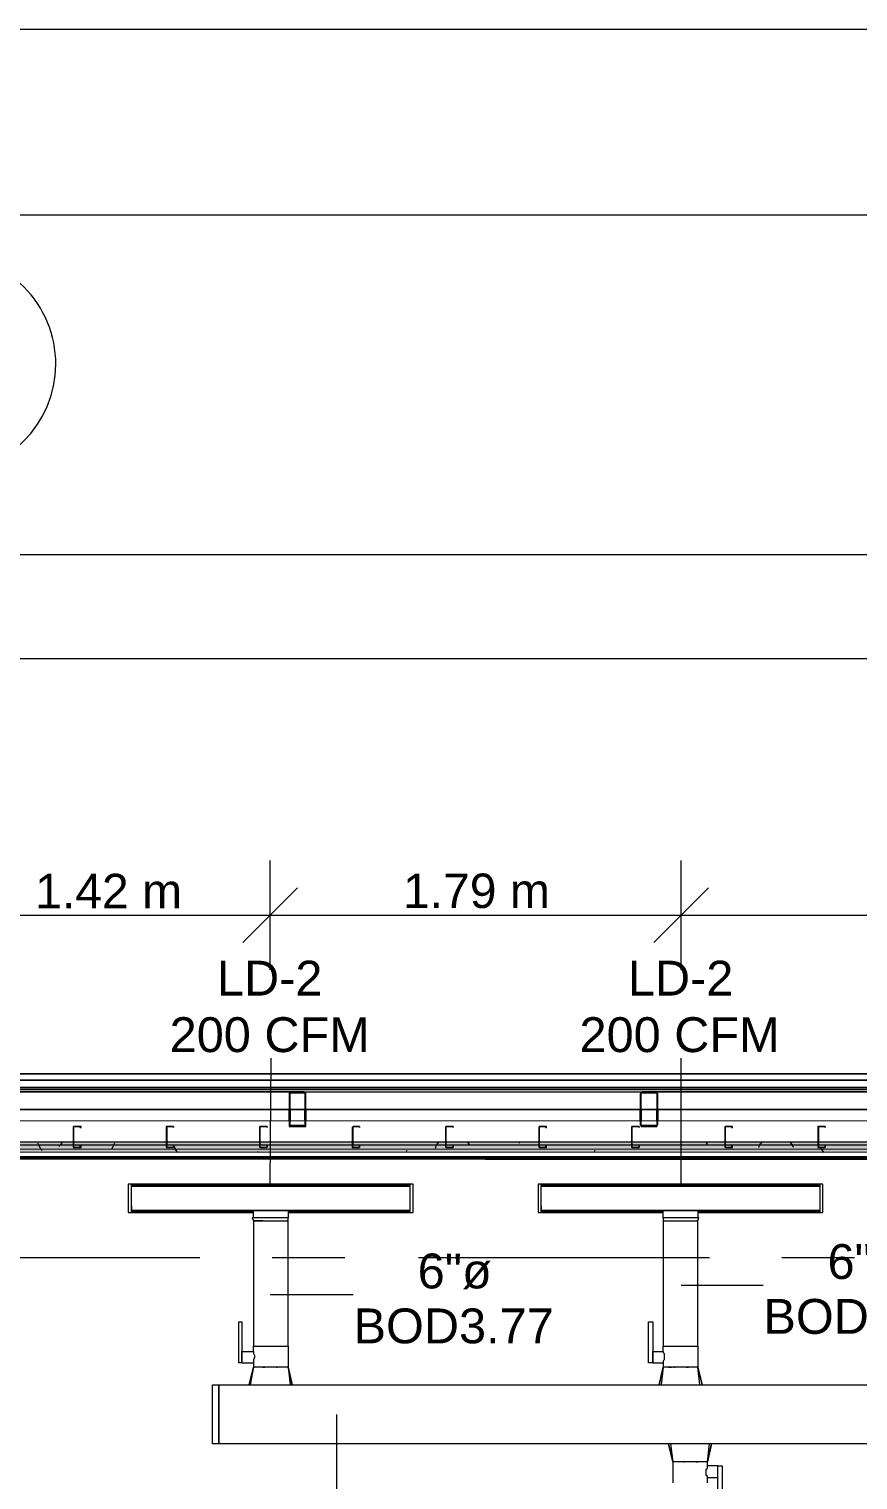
# Model space of a CAD drawing. Header units: metres. Extents: x -2 to 237, y -8 to 52.
# Drawn here: x 42.53 to 46.15, y 45.87 to 52.2 of the extents above; entities that cross this region are included whole.
import ezdxf

# ---------------------------------------------------------------- set-up
doc = ezdxf.new("R2010")
doc.units = ezdxf.units.M
for name, color, linetype, lineweight in [('HVAC - Ductos', 5, 'Continuous', 0), ('PDF2_Text', 7, 'Continuous', 0), ('pie de plano', 251, 'Continuous', 0)]:
    doc.layers.add(name, color=color, linetype=linetype, lineweight=lineweight)
doc.layers.add('PDF2_Geometry', color=7, linetype='Continuous', lineweight=0, true_color=0xaaaaaa)
doc.layers.add('PDF2_Solid Fills', color=7, linetype='Continuous', lineweight=0, true_color=0xffffff)
doc.styles.add('PDF Helvetica', font='')
doc.styles.get('PDF Helvetica').set_extended_font_data('Helvetica')

msp = doc.modelspace()

# ---------------------------------------------------------------- hatches: boundary and pattern name
at = {"layer": 'PDF2_Solid Fills', "lineweight": 0, "transparency": 33554559}
h = msp.add_hatch(color=256, dxfattribs=at)
h.paths.add_polyline_path([(43.7315, 47.5612), (43.7361, 47.5567), (43.7361, 47.5612)])
h.paths.add_polyline_path([(43.6627, 47.4144), (43.7361, 47.4099), (43.7361, 47.5521), (43.7315, 47.5521), (43.7315, 47.4144)])
h.paths.add_polyline_path([(43.6673, 47.5521), (43.6627, 47.5521), (43.6627, 47.419)])
h.paths.add_polyline_path([(43.6673, 47.5567), (43.6673, 47.5612), (43.6627, 47.5612)])
h.paths.add_polyline_path([(43.7269, 47.5567), (43.7269, 47.5612), (43.6719, 47.5612)])
h = msp.add_hatch(color=256, dxfattribs=at)
h.paths.add_polyline_path([(45.2633, 47.5567), (45.2633, 47.5612), (45.2037, 47.5612)])
h.paths.add_polyline_path([(45.1991, 47.5521), (45.1945, 47.5521), (45.1945, 47.419)])
h.paths.add_polyline_path([(45.2679, 47.4099), (45.2679, 47.4144), (45.1991, 47.4144)])
h.paths.add_polyline_path([(45.2725, 47.5521), (45.2679, 47.5521), (45.2679, 47.4144), (45.2725, 47.5507)])
h = msp.add_hatch(color=256, dxfattribs=at)
h.paths.add_polyline_path([(6.1562, 47.3319), (6.1562, 47.3457), (4.4593, 47.3457), (4.4593, 47.3319)])
h.paths.add_polyline_path([(55.7246, 47.3411), (55.7246, 47.3274), (56.4538, 47.3274), (56.4538, 47.3411)])
h.paths.add_polyline_path([(53.6929, 47.3411), (53.6929, 47.3274), (55.72, 47.3274), (55.72, 47.3411)])
h.paths.add_polyline_path([(50.8494, 47.3411), (50.8494, 47.3274), (53.6883, 47.3274), (53.6883, 47.3411)])
h.paths.add_polyline_path([(48.8177, 47.3411), (48.8177, 47.3274), (50.8448, 47.3274), (50.8448, 47.3411)])
h.paths.add_polyline_path([(45.9742, 47.3411), (45.9742, 47.3274), (48.8131, 47.3274), (48.8131, 47.3411)])
h.paths.add_polyline_path([(43.9425, 47.3411), (43.9425, 47.3274), (45.9696, 47.3274), (45.9696, 47.3411)])
h.paths.add_polyline_path([(43.1307, 47.3411), (43.1307, 47.3274), (43.9379, 47.3274), (43.9379, 47.3411)])
h.paths.add_polyline_path([(41.099, 47.3411), (41.099, 47.3274), (43.1261, 47.3274), (43.1261, 47.3411)])
h.paths.add_polyline_path([(39.0673, 47.3411), (39.0673, 47.3274), (41.0944, 47.3274), (41.0944, 47.3411)])
h.paths.add_polyline_path([(38.2555, 47.3411), (38.2555, 47.3274), (39.0627, 47.3274), (39.0627, 47.3411)])
h.paths.add_polyline_path([(36.2238, 47.3457), (36.2238, 47.3274), (38.2509, 47.3274), (38.2509, 47.3411), (36.6274, 47.3457)])
h.paths.add_polyline_path([(34.1921, 47.3457), (34.1921, 47.3274), (36.2192, 47.3274), (36.2192, 47.3457)])
h.paths.add_polyline_path([(33.3803, 47.3457), (33.3803, 47.3274), (34.1875, 47.3274), (34.1875, 47.3457)])
h.paths.add_polyline_path([(31.3486, 47.3457), (31.3486, 47.3274), (33.3757, 47.3274), (33.3757, 47.3457)])
h.paths.add_polyline_path([(30.945, 47.3457), (30.945, 47.3274), (31.344, 47.3274), (31.344, 47.3457)])
h.paths.add_polyline_path([(28.5051, 47.3457), (28.5051, 47.3274), (30.9404, 47.3274), (30.9404, 47.3457)])
h.paths.add_polyline_path([(26.4734, 47.3457), (26.4734, 47.3274), (28.5005, 47.3274), (28.5005, 47.3457)])
h.paths.add_polyline_path([(23.6299, 47.3457), (23.6299, 47.3274), (26.4688, 47.3274), (26.4688, 47.3457)])
h.paths.add_polyline_path([(21.5982, 47.3457), (21.5982, 47.3274), (23.6253, 47.3274), (23.6253, 47.3457)])
h.paths.add_polyline_path([(20.7864, 47.3457), (20.7864, 47.3274), (21.5936, 47.3274), (21.5936, 47.3457)])
h.paths.add_polyline_path([(18.7547, 47.3457), (18.7547, 47.3274), (20.7818, 47.3274), (20.7818, 47.3457)])
h.paths.add_polyline_path([(16.7229, 47.3457), (16.7229, 47.3274), (18.7501, 47.3274), (18.7501, 47.3457)])
h.paths.add_polyline_path([(15.9112, 47.3457), (15.9112, 47.3274), (16.7184, 47.3274), (16.7184, 47.3457)])
h.paths.add_polyline_path([(13.8795, 47.3457), (13.8795, 47.3274), (15.9066, 47.3274), (15.9066, 47.3457)])
h.paths.add_polyline_path([(12.2514, 47.3319), (13.8626, 47.3274), (13.8749, 47.3274), (13.8749, 47.3457), (11.8478, 47.3457), (11.8478, 47.3319)])
h.paths.add_polyline_path([(11.8432, 47.3319), (11.8432, 47.3457), (11.036, 47.3457), (11.036, 47.3319)])
h.paths.add_polyline_path([(11.0314, 47.3319), (11.0314, 47.3457), (9.0043, 47.3457), (9.0043, 47.3319)])
h.paths.add_polyline_path([(8.9997, 47.3319), (8.9997, 47.3457), (6.1608, 47.3457), (6.1608, 47.3319)])
for points in [[(4.4593, 47.3136), (56.4217, 47.3136), (56.44, 47.309), (56.4401, 47.309), (56.4401, 47.3273), (12.2514, 47.3319), (4.4593, 47.3319)], [(56.408, 47.2998), (56.4217, 47.2953), (56.4217, 47.3136), (4.4593, 47.3136), (4.4593, 47.2998)]]:
    msp.add_hatch(color=256, dxfattribs=at).paths.add_polyline_path(points)

# ---------------------------------------------------------------- linework, layer by layer
at = {"layer": 'HVAC - Ductos', "color": 252, "lineweight": 0, "true_color": 0x939598}
for points in [[(5.1014, 49.9048), (56.2108, 49.9048)], [(5.1014, 49.4507), (14.5491, 49.4507), (23.7537, 49.4507), (32.9583, 49.4507), (42.163, 49.4507), (51.3722, 49.4507), (56.2108, 49.4507)]]:
    msp.add_lwpolyline(points, dxfattribs=at)
at = {"layer": 'HVAC - Ductos', "lineweight": 0}
for points in [[(43.5802, 48.0932), (43.5802, 48.3317), (43.5802, 48.5702)], [(45.3734, 48.0932), (45.3734, 48.3317), (45.3734, 48.5702)], [(43.6994, 48.451), (43.5802, 48.3317), (43.4609, 48.2125)], [(45.4927, 48.451), (45.3734, 48.3317), (45.2541, 48.2125)], [(36.1367, 48.3317), (38.6499, 48.3317), (40.8972, 48.3317), (42.163, 48.3317), (43.5802, 48.3317), (45.3734, 48.3317), (47.5564, 48.3317), (49.7579, 48.3317), (51.3722, 48.3317), (53.9222, 48.3317), (56.2108, 48.3317)], [(43.5802, 47.1576), (43.5847, 47.708)], [(45.3734, 47.1576), (45.3734, 47.708)], [(42.9747, 47.1301), (42.9747, 47.1347), (42.9747, 47.1393), (42.9747, 47.1576), (42.9747, 47.153), (44.1901, 47.153), (44.1901, 47.1576), (44.1901, 47.1393), (44.1901, 47.1347), (44.1901, 47.1301)], [(44.1901, 47.1576), (42.9747, 47.1576)], [(42.9747, 47.1347), (42.9747, 47.1393), (42.9747, 47.1439)], [(42.9747, 47.098), (42.9747, 47.1026)], [(44.1901, 47.1439), (44.1901, 47.1393), (44.1901, 47.1347)], [(44.1901, 47.1026), (44.1901, 47.098)], [(44.7634, 47.1301), (44.7634, 47.1347), (44.7634, 47.1393), (44.7634, 47.1576), (44.7634, 47.153), (45.9788, 47.153), (45.9788, 47.1576), (45.9788, 47.1393), (45.9788, 47.1347), (45.9788, 47.1301)], [(45.9788, 47.1576), (44.7634, 47.1576)], [(44.7634, 47.1347), (44.7634, 47.1393), (44.7634, 47.1439)], [(44.7634, 47.098), (44.7634, 47.1026)], [(45.9788, 47.1439), (45.9788, 47.1393), (45.9788, 47.1347)], [(45.9788, 47.1026), (45.9788, 47.098)], [(42.9747, 47.0888), (42.9747, 47.0934)], [(42.9747, 47.0613), (42.9747, 47.0567), (42.9747, 47.0521), (42.9747, 47.0338), (42.9747, 47.0384), (43.5068, 47.0384)], [(42.9747, 47.0476), (42.9747, 47.0521), (42.9747, 47.0567)], [(42.9747, 47.0338), (43.5068, 47.0338)], [(43.5068, 47.0109), (43.5068, 47.043), (43.5159, 47.043), (43.5297, 47.043), (43.5435, 47.043), (43.5618, 47.043), (43.5802, 47.043), (43.6031, 47.043), (43.6215, 47.043), (43.6352, 47.043), (43.6489, 47.043), (43.6535, 47.043), (43.6581, 47.043), (43.6581, 47.0109), (43.6535, 47.0109), (43.6352, 47.0109), (43.6123, 47.0109), (43.5802, 47.0109), (43.5527, 47.0109), (43.5251, 47.0109), (43.5114, 47.0109), (43.5022, 47.0109), (43.5068, 46.9971), (43.5114, 46.9971), (43.5297, 46.9971), (43.5527, 46.9971), (43.5802, 46.9971), (43.6123, 46.9971), (43.6352, 46.9971), (43.6535, 46.9971), (43.6581, 46.9971), (43.6581, 47.0109)], [(44.1901, 47.0613), (44.1901, 47.0567), (44.1901, 47.0521), (44.1901, 47.0338), (44.1901, 47.0384), (43.6581, 47.0384)], [(43.6581, 47.0338), (44.1901, 47.0338)], [(44.1901, 47.0934), (44.1901, 47.0888)], [(44.1901, 47.0567), (44.1901, 47.0521), (44.1901, 47.0476)], [(44.7634, 47.0888), (44.7634, 47.0934)], [(44.7634, 47.0613), (44.7634, 47.0567), (44.7634, 47.0521), (44.7634, 47.0338), (44.7634, 47.0384), (45.2954, 47.0384)], [(44.7634, 47.0476), (44.7634, 47.0521), (44.7634, 47.0567)], [(44.7634, 47.0338), (45.2954, 47.0338)], [(45.2954, 47.0109), (45.2954, 46.9971), (45.3, 46.9971), (45.3184, 46.9971), (45.3413, 46.9971), (45.3734, 46.9971), (45.401, 46.9971), (45.4238, 46.9971), (45.4421, 46.9971), (45.4467, 46.9971), (45.4513, 47.0109), (45.4421, 47.0109), (45.4284, 47.0109), (45.401, 47.0109), (45.3734, 47.0109), (45.3413, 47.0109), (45.3184, 47.0109), (45.3, 47.0109), (45.2954, 47.0109), (45.2954, 47.043), (45.3046, 47.043), (45.3184, 47.043), (45.3321, 47.043), (45.3504, 47.043), (45.3734, 47.043), (45.3918, 47.043), (45.4101, 47.043), (45.4238, 47.043), (45.4376, 47.043), (45.4467, 47.043), (45.4467, 47.0109)], [(45.9788, 47.0613), (45.9788, 47.0567), (45.9788, 47.0521), (45.9788, 47.0338), (45.9788, 47.0384), (45.4467, 47.0384)], [(45.4467, 47.0338), (45.9788, 47.0338)], [(45.9788, 47.0934), (45.9788, 47.0888)], [(45.9788, 47.0567), (45.9788, 47.0521), (45.9788, 47.0476)], [(43.4564, 46.3825), (43.4564, 46.3871), (43.4564, 46.3917), (43.4564, 46.3963), (43.4564, 46.4055), (43.4564, 46.4101), (43.4564, 46.4192), (43.4564, 46.4238), (43.4564, 46.4284), (43.5068, 46.4284), (43.5068, 46.4514), (43.5159, 46.4514), (43.5297, 46.4514), (43.5435, 46.4514), (43.5618, 46.4514), (43.5802, 46.4514), (43.6031, 46.4514), (43.6215, 46.4514), (43.6352, 46.4514), (43.6489, 46.4514), (43.6535, 46.4514), (43.6581, 46.4514), (43.6581, 46.9971), (43.6535, 46.9971)], [(43.5481, 46.9971), (43.5435, 46.9971), (43.5297, 46.9971), (43.5159, 46.9971), (43.5114, 46.9971), (43.5068, 46.9971), (43.5068, 46.4514), (43.5159, 46.4514), (43.5297, 46.4514), (43.5435, 46.4514), (43.5618, 46.4514), (43.5802, 46.4514), (43.6031, 46.4514), (43.6215, 46.4514), (43.6352, 46.4514), (43.6489, 46.4514), (43.6535, 46.4514), (43.6581, 46.4514), (43.6581, 46.3597), (43.6535, 46.3597), (43.6489, 46.3597), (43.6352, 46.3597), (43.6215, 46.3597), (43.6031, 46.3597), (43.5802, 46.3597), (43.5618, 46.3597), (43.5435, 46.3597), (43.5297, 46.3597), (43.5159, 46.3597), (43.5114, 46.3597), (43.5068, 46.3597), (43.5114, 46.3597), (43.5068, 46.3597)], [(43.5572, 46.9971), (43.5618, 46.9971), (43.5802, 46.9971), (43.6031, 46.9971), (43.6077, 46.9971)], [(43.6123, 46.9971), (43.6215, 46.9971), (43.6352, 46.9971), (43.6489, 46.9971)], [(45.2496, 46.3825), (45.2496, 46.3871), (45.2496, 46.3917), (45.2496, 46.3963), (45.2496, 46.4055), (45.2496, 46.4101), (45.2496, 46.4192), (45.2496, 46.4238), (45.2496, 46.4284), (45.2954, 46.4284), (45.2954, 46.4514), (45.3046, 46.4514), (45.3184, 46.4514), (45.3321, 46.4514), (45.3504, 46.4514), (45.3734, 46.4514), (45.3918, 46.4514), (45.4101, 46.4514), (45.4238, 46.4514), (45.4376, 46.4514), (45.4467, 46.4514), (45.4467, 46.9971), (45.4421, 46.9971)], [(45.3, 46.9971), (45.2954, 46.9971), (45.2954, 46.4514), (45.3046, 46.4514), (45.3184, 46.4514), (45.3321, 46.4514), (45.3504, 46.4514), (45.3734, 46.4514), (45.3918, 46.4514), (45.4101, 46.4514), (45.4238, 46.4514), (45.4376, 46.4514), (45.4467, 46.4514), (45.4467, 46.3597), (45.4421, 46.3597), (45.4376, 46.3597), (45.4238, 46.3597), (45.4101, 46.3597), (45.3918, 46.3597), (45.3734, 46.3597), (45.3504, 46.3597), (45.3321, 46.3597), (45.3184, 46.3597), (45.3046, 46.3597), (45.3, 46.3597), (45.2954, 46.3597), (45.2862, 46.2817)], [(45.3046, 46.9971), (45.3184, 46.9971), (45.3321, 46.9971), (45.3413, 46.9971)], [(45.3321, 47.0109), (45.3184, 47.0109)], [(45.3459, 46.9971), (45.3504, 46.9971), (45.3734, 46.9971), (45.3918, 46.9971), (45.3964, 46.9971)], [(45.4055, 46.9971), (45.4101, 46.9971), (45.4238, 46.9971), (45.4376, 46.9971)], [(45.3734, 46.7173), (45.7311, 46.7173)], [(43.5802, 46.6761), (43.9425, 46.6761)], [(43.4564, 46.378), (43.4426, 46.378), (43.4426, 46.5568), (43.4564, 46.5568), (43.4564, 46.378), (43.5068, 46.378), (43.5068, 46.3597), (43.493, 46.2817)], [(45.2496, 46.378), (45.2313, 46.378), (45.2313, 46.5568), (45.2496, 46.5568), (45.2496, 46.378), (45.2954, 46.378), (45.2954, 46.3597)], [(43.5068, 46.4284), (43.5068, 46.4238), (43.5068, 46.4192), (43.5114, 46.4101), (43.5114, 46.4009), (43.5068, 46.3917), (43.5068, 46.3871), (43.5068, 46.3825), (43.5068, 46.378)], [(45.2954, 46.4284), (45.2954, 46.4238), (45.3, 46.4192), (45.3, 46.4101), (45.3, 46.4009), (45.3, 46.3917), (45.2954, 46.3871), (45.2954, 46.3825), (45.2954, 46.378)], [(43.4884, 46.2817), (43.5068, 46.3597), (43.4884, 46.2817)], [(43.6581, 46.3597), (43.6673, 46.2817), (43.6719, 46.2817), (43.6765, 46.2817), (43.6581, 46.3597), (43.6765, 46.2817), (43.6719, 46.2817)], [(45.2771, 46.2817), (45.2954, 46.3597), (45.2771, 46.2817)], [(45.4467, 46.2817), (45.4559, 46.2817), (45.4605, 46.2817), (45.4651, 46.2817), (45.4467, 46.3597), (45.4651, 46.2817)], [(45.4559, 46.2817), (45.4467, 46.3597)], [(43.4884, 46.2817), (43.493, 46.2817), (43.4976, 46.2817), (43.5068, 46.2817)], [(43.5114, 46.2817), (43.5251, 46.2817), (43.5297, 46.2817)], [(43.5343, 46.2817), (43.5389, 46.2817), (43.5481, 46.2817), (43.5618, 46.2817), (43.5664, 46.2817), (43.571, 46.2817), (43.5939, 46.2817)], [(43.5985, 46.2817), (43.6031, 46.2817), (43.6169, 46.2817), (43.6261, 46.2817), (43.6306, 46.2817), (43.6352, 46.2817), (43.6535, 46.2817)], [(43.6581, 46.2817), (43.6627, 46.2817)], [(45.2771, 46.2817), (45.2817, 46.2817), (45.2862, 46.2817), (45.2954, 46.2817)], [(45.3, 46.2817), (45.3184, 46.2817)], [(45.323, 46.2817), (45.3276, 46.2817), (45.3367, 46.2817), (45.3504, 46.2817), (45.355, 46.2817), (45.3596, 46.2817), (45.3826, 46.2817), (45.3872, 46.2817), (45.3918, 46.2817), (45.4055, 46.2817), (45.4147, 46.2817), (45.4193, 46.2817), (45.4238, 46.2817), (45.4421, 46.2817)], [(43.8691, 46.1532), (43.8691, 45.58)], [(45.3596, 46.0248), (45.3413, 46.0248), (45.3276, 46.0248), (45.323, 46.0248), (45.3184, 46.0248), (45.3367, 45.9469), (45.3184, 46.0248)], [(45.3276, 46.0248), (45.3367, 45.9469)], [(45.4835, 46.0248), (45.4651, 46.0248), (45.4605, 46.0248), (45.4559, 46.0248), (45.4467, 46.0248), (45.433, 46.0248), (45.4284, 46.0248), (45.4238, 46.0248), (45.401, 46.0248), (45.3964, 46.0248), (45.3918, 46.0248), (45.378, 46.0248), (45.3688, 46.0248), (45.3642, 46.0248)], [(45.5064, 46.0248), (45.5018, 46.0248), (45.4972, 46.0248), (45.4881, 46.0248)], [(45.5064, 46.0248), (45.4881, 45.9469), (45.5064, 46.0248)], [(45.4881, 45.9469), (45.4972, 46.0248)], [(45.5339, 45.7497), (45.5339, 45.9286), (45.4881, 45.9286), (45.4881, 45.9469), (45.4835, 45.9469), (45.4789, 45.9469), (45.4651, 45.9469), (45.4513, 45.9469), (45.433, 45.9469), (45.4147, 45.9469), (45.3918, 45.9469), (45.3734, 45.9469), (45.3596, 45.9469), (45.3459, 45.9469), (45.3413, 45.9469), (45.3367, 45.9469), (45.3367, 45.8552)], [(45.4881, 45.878), (45.4881, 45.8826), (45.4835, 45.8872), (45.4835, 45.8964), (45.4835, 45.9056), (45.4835, 45.9148), (45.4881, 45.9194), (45.4881, 45.924), (45.4881, 45.9286)], [(45.4881, 45.8552), (45.4881, 45.878), (45.5339, 45.878), (45.5339, 45.8826), (45.5339, 45.8872), (45.5339, 45.8964), (45.5339, 45.901), (45.5339, 45.9102), (45.5339, 45.9148), (45.5339, 45.9194), (45.5339, 45.924)], [(45.5339, 45.9286), (45.5523, 45.9286), (45.5523, 45.7497)]]:
    msp.add_lwpolyline(points, dxfattribs=at)
for points in [[(42.961, 47.1576), (42.961, 47.0338), (42.9747, 47.0338), (42.9747, 47.1576)], [(44.1901, 47.043), (42.9747, 47.043), (44.1901, 47.043), (42.9747, 47.043), (42.9747, 47.1484), (44.1901, 47.1484)], [(44.2039, 47.1576), (44.1901, 47.1576), (44.1901, 47.0338), (44.2039, 47.0338)], [(44.7496, 47.1576), (44.7496, 47.0338), (44.7634, 47.0338), (44.7634, 47.1576)], [(45.9788, 47.043), (44.7634, 47.043), (45.9788, 47.043), (44.7634, 47.043), (44.7634, 47.1484), (45.9788, 47.1484)], [(45.9925, 47.1576), (45.9788, 47.1576), (45.9788, 47.0338), (45.9925, 47.0338)], [(43.5572, 46.3597), (43.5527, 46.3597), (43.5481, 46.3597), (43.5527, 46.3597)], [(43.6123, 46.3597), (43.6077, 46.3597)], [(45.3321, 46.3597), (45.3184, 46.3597)], [(45.3459, 46.3597), (45.3413, 46.3597)], [(45.4055, 46.3597), (45.401, 46.3597), (45.3964, 46.3597), (45.401, 46.3597)], [(43.3279, 46.0248), (43.3279, 46.2817), (43.3555, 46.2817), (43.3555, 46.0248)], [(46.9969, 46.0248), (43.3555, 46.0248), (43.3555, 46.2817), (46.9969, 46.2817)], [(45.3826, 45.9469), (45.3872, 45.9469)], [(45.4376, 45.9469), (45.4421, 45.9469), (45.4467, 45.9469), (45.4421, 45.9469)]]:
    msp.add_lwpolyline(points, close=True, dxfattribs=at)
at = {"layer": 'PDF2_Geometry', "lineweight": 0}
msp.add_lwpolyline([(42.1676, 51.2119, 0.418271), (41.6906, 50.7349, 0.414665), (42.1676, 50.258, 0.411022), (42.6446, 50.7349, 0.414637)], format="xyb", close=True, dxfattribs=at)
for points in [[(42.163, 47.6392), (43.6994, 47.6392), (45.2313, 47.6392), (43.6994, 47.6392), (42.163, 47.6392), (40.6312, 47.6392)], [(43.6994, 47.6117), (42.163, 47.6117)], [(45.2313, 47.6117), (43.6994, 47.6117)], [(48.2995, 47.6392), (49.8358, 47.6392), (48.2995, 47.6392), (46.7677, 47.6392), (45.2313, 47.6392), (46.7677, 47.6392)], [(46.7677, 47.6117), (45.2313, 47.6117)], [(43.6994, 47.5796), (42.163, 47.5796)], [(43.6994, 47.5704), (42.163, 47.5704)], [(43.7361, 47.5521), (43.7361, 47.5567), (43.7269, 47.5612), (43.6719, 47.5612), (43.6627, 47.5567), (43.6627, 47.5521), (43.6627, 47.419), (43.6627, 47.4099), (43.6719, 47.4099), (43.7269, 47.4099), (43.7361, 47.4099), (43.7361, 47.419)], [(43.6719, 47.5567), (43.7269, 47.5567), (43.7315, 47.5567), (43.7315, 47.5521), (43.7315, 47.419), (43.7315, 47.4144), (43.7269, 47.4144), (43.6719, 47.4144), (43.6673, 47.4144), (43.6673, 47.419), (43.6673, 47.5521), (43.6673, 47.5567)], [(45.2313, 47.5796), (43.6994, 47.5796)], [(45.2313, 47.5704), (43.6994, 47.5704)], [(45.2725, 47.5521), (45.2679, 47.5567), (45.2633, 47.5612), (45.2037, 47.5612), (45.1991, 47.5567), (45.1945, 47.5521), (45.1945, 47.419), (45.1991, 47.4099), (45.2037, 47.4099), (45.2633, 47.4099), (45.2679, 47.4099), (45.2725, 47.419)], [(45.2037, 47.5567), (45.2633, 47.5567), (45.2679, 47.5567), (45.2679, 47.5521), (45.2679, 47.419), (45.2679, 47.4144), (45.2633, 47.4144), (45.2037, 47.4144), (45.1991, 47.4144), (45.1991, 47.419), (45.1991, 47.5521), (45.1991, 47.5567)], [(46.7677, 47.5796), (45.2313, 47.5796)], [(46.7677, 47.5704), (45.2313, 47.5704)], [(42.241, 47.4832), (43.6627, 47.4832)], [(43.6673, 47.4832), (43.6994, 47.4832), (43.7315, 47.4832), (43.6994, 47.4832)], [(43.7361, 47.4832), (45.1945, 47.4832)], [(45.1991, 47.4832), (45.2313, 47.4832)], [(45.2313, 47.4832), (45.2679, 47.4832)], [(45.2725, 47.4832), (46.6897, 47.4832)], [(42.7547, 47.4099), (42.7225, 47.4099), (42.7225, 47.4053), (42.7225, 47.3181), (42.7547, 47.3181), (42.7547, 47.3273), (42.7501, 47.3273), (42.7501, 47.3181), (42.7225, 47.3181), (42.7225, 47.4053), (42.7225, 47.4099), (42.7501, 47.4099), (42.7501, 47.4053), (42.7547, 47.4053)], [(43.1582, 47.4099), (43.1307, 47.4099), (43.1261, 47.4099), (43.1261, 47.4053), (43.1261, 47.3181), (43.1307, 47.3181), (43.1582, 47.3181), (43.1582, 47.3273), (43.1582, 47.3181), (43.1307, 47.3181), (43.1307, 47.4053), (43.1307, 47.4099), (43.1582, 47.4099), (43.1582, 47.4053)], [(43.5664, 47.4099), (43.5343, 47.4099), (43.5343, 47.4053), (43.5343, 47.3181), (43.5664, 47.3181), (43.5664, 47.3273), (43.5664, 47.3181), (43.5343, 47.3181), (43.5343, 47.4053), (43.5343, 47.4099), (43.5664, 47.4099), (43.5664, 47.4053)], [(43.97, 47.4099), (43.9425, 47.4099), (43.9379, 47.4053), (43.9379, 47.3181), (43.9425, 47.3181), (43.97, 47.3181), (43.97, 47.3273), (43.97, 47.3181), (43.9425, 47.3181), (43.9425, 47.4053), (43.9425, 47.4099), (43.97, 47.4099), (43.97, 47.4053)], [(44.3782, 47.4099), (44.346, 47.4099), (44.346, 47.4053), (44.346, 47.3181), (44.3782, 47.3181), (44.3782, 47.3273), (44.3782, 47.3181), (44.346, 47.3181), (44.346, 47.4053), (44.346, 47.4099), (44.3782, 47.4099), (44.3782, 47.4053)], [(44.7863, 47.4099), (44.7542, 47.4099), (44.7542, 47.4053), (44.7542, 47.3181), (44.7863, 47.3181), (44.7863, 47.3273), (44.7818, 47.3273), (44.7818, 47.3181), (44.7542, 47.3181), (44.7542, 47.4053), (44.7542, 47.4099), (44.7818, 47.4099), (44.7818, 47.4053), (44.7863, 47.4053)], [(45.1899, 47.4099), (45.1624, 47.4099), (45.1579, 47.4099), (45.1579, 47.4053), (45.1579, 47.3181), (45.1624, 47.3181), (45.1899, 47.3181), (45.1899, 47.3273), (45.1899, 47.3181), (45.1624, 47.3181), (45.1579, 47.3181), (45.1579, 47.4053), (45.1579, 47.4099), (45.1624, 47.4099), (45.1899, 47.4099), (45.1899, 47.4053)], [(45.5981, 47.4099), (45.566, 47.4099), (45.566, 47.4053), (45.566, 47.3181), (45.5981, 47.3181), (45.5981, 47.3273), (45.5935, 47.3273), (45.5935, 47.3181), (45.566, 47.3181), (45.566, 47.4053), (45.566, 47.4099), (45.5935, 47.4099), (45.5935, 47.4053), (45.5981, 47.4053)], [(46.0017, 47.4099), (45.9742, 47.4099), (45.9696, 47.4099), (45.9696, 47.4053), (45.9696, 47.3181), (45.9742, 47.3181), (46.0017, 47.3181), (46.0017, 47.3273), (46.0017, 47.3181), (45.9742, 47.3181), (45.9742, 47.4053), (45.9742, 47.4099), (46.0017, 47.4099), (46.0017, 47.4053)], [(42.2685, 47.2677), (51.2714, 47.2631)]]:
    msp.add_lwpolyline(points, close=True, dxfattribs=at)
for points in [[(43.7361, 47.6392), (43.6581, 47.6392)], [(45.2725, 47.6392), (45.1945, 47.6392)], [(43.6719, 47.5612), (42.2272, 47.5612), (43.6994, 47.5612), (45.2313, 47.5612), (46.6988, 47.5612), (45.2633, 47.5612)], [(43.7269, 47.5612), (45.2037, 47.5612)], [(45.2679, 47.5383), (45.2725, 47.5429)], [(43.6627, 47.4328), (43.6627, 47.4832)], [(43.6673, 47.4832), (43.6673, 47.4328)], [(43.7315, 47.5108), (43.7361, 47.5153)], [(43.7315, 47.4328), (43.7315, 47.4832)], [(43.7361, 47.4832), (43.7361, 47.4328)], [(45.1945, 47.4328), (45.1945, 47.4832)], [(45.1991, 47.4832), (45.1991, 47.4328)], [(45.2679, 47.4328), (45.2679, 47.4832)], [(45.2725, 47.4832), (45.2725, 47.4328)], [(56.5456, 46.0065), (56.5456, 46.4101), (56.5456, 46.8182), (56.5456, 47.2218), (56.5456, 47.2953), (56.5456, 47.3411), (56.5456, 47.4053), (56.5456, 47.4328), (4.4593, 47.4374)], [(43.6627, 47.442), (43.6673, 47.4466)], [(45.1945, 47.4649), (45.1991, 47.4695)], [(45.2679, 47.4144), (45.2725, 47.419)], [(45.2587, 47.4099), (45.2633, 47.4099)], [(56.4217, 35.0866), (56.4217, 47.2953), (56.4217, 47.309), (4.4593, 47.3136)], [(42.5895, 23.4741), (42.5895, 23.5613), (42.5895, 33.4447), (43.0803, 33.4447), (43.0803, 33.5685), (42.5895, 33.5685), (56.408, 33.5685), (56.408, 35.0728), (45.9696, 35.0728), (45.9696, 35.0866), (56.408, 35.0866), (56.408, 47.2953), (4.4593, 47.2998)], [(43.9379, 47.3411), (43.5343, 47.3411), (43.1261, 47.3411), (42.7225, 47.3411), (42.3143, 47.3411), (41.9108, 47.3411), (41.5026, 47.3411), (41.099, 47.3411)], [(43.9379, 47.3273), (43.5343, 47.3273), (43.1261, 47.3273), (42.7225, 47.3273), (42.3143, 47.3273), (41.9108, 47.3273), (41.5026, 47.3273), (41.099, 47.3273)], [(45.9696, 47.3411), (45.566, 47.3411), (45.1579, 47.3411), (44.7542, 47.3411), (44.346, 47.3411), (43.9425, 47.3411)], [(45.9696, 47.3273), (45.566, 47.3273), (45.1579, 47.3273), (44.7542, 47.3273), (44.346, 47.3273), (43.9425, 47.3273)], [(48.8131, 47.3411), (48.4095, 47.3411), (48.0013, 47.3411), (47.5978, 47.3411), (47.1896, 47.3411), (46.786, 47.3411), (46.3778, 47.3411), (45.9742, 47.3411)], [(48.8131, 47.3273), (48.4095, 47.3273), (48.0013, 47.3273), (47.5978, 47.3273), (47.1896, 47.3273), (46.786, 47.3273), (46.3778, 47.3273), (45.9742, 47.3273)], [(42.2685, 47.2723), (51.2714, 47.2723), (42.2685, 47.2769), (51.2714, 47.2769), (42.2685, 47.2769), (51.2714, 47.2769)], [(43.2729, 46.8366), (42.0025, 46.8366)], [(43.9058, 46.8366), (43.5893, 46.8366)], [(45.4972, 46.8366), (44.2268, 46.8366)], [(46.1301, 46.8366), (45.8137, 46.8366)]]:
    msp.add_lwpolyline(points, dxfattribs=at)
at = {"layer": 'PDF2_Geometry', "color": 254, "lineweight": 0, "true_color": 0xeaeaea}
for points in [[(42.5849, 47.3044), (42.5804, 47.309), (42.5712, 47.3273), (42.5666, 47.3365)], [(42.6721, 47.3411), (42.6629, 47.3273), (42.6583, 47.3227)], [(42.9014, 47.3365), (42.8968, 47.3273), (42.8876, 47.309)], [(43.1766, 47.2953), (43.1674, 47.309), (43.1628, 47.3227)], [(43.5297, 47.2953), (43.5251, 47.2998)], [(44.1764, 47.3044), (44.1718, 47.2953)], [(44.314, 47.3411), (44.3048, 47.3273), (44.3003, 47.3136)], [(44.4516, 47.3273), (44.4424, 47.3411)], [(44.6671, 47.3411), (44.6671, 47.3365)], [(44.9973, 47.3044), (44.9927, 47.2953)], [(45.4881, 47.3411), (45.4835, 47.3319)], [(45.7265, 47.3411), (45.7128, 47.3273), (45.7128, 47.3181)], [(45.8641, 47.3181), (45.8595, 47.3273), (45.8504, 47.3411)], [(45.9971, 47.2953), (45.988, 47.309), (45.9834, 47.3136)]]:
    msp.add_lwpolyline(points, dxfattribs=at)
at = {"layer": 'PDF2_Geometry', "color": 254, "lineweight": 0, "true_color": 0xd2d2d2}
msp.add_lwpolyline([(45.167, 47.3181), (45.1716, 47.3181)], dxfattribs=at)
at = {"layer": 'pie de plano', "color": 7, "lineweight": 0}
msp.add_lwpolyline([(87.9709, 52.1972), (87.9709, -7.8416), (-2.0899, -7.8416), (-2.0899, 52.1972)], close=True, dxfattribs=at)
msp.add_lwpolyline([(87.4935, 51.3854), (-0.9892, 51.3854), (-0.9892, -7.1767), (87.4935, -7.1767)], dxfattribs=at)

# ---------------------------------------------------------------- texts
at = {"layer": 'PDF2_Text', "lineweight": 0, "attachment_point": 4, "style": 'PDF Helvetica'}
for s, insert, char_height in [('1.42 m', (42.5544, 48.4366), 0.15017), ('1.79 m', (44.1596, 48.4366), 0.15017), ('LD-2', (43.3478, 48.0566), 0.15205), ('LD-2', (45.1411, 48.0566), 0.15205), ('200 CFM', (43.1414, 47.8089), 0.15205), ('200 CFM', (44.9301, 47.8089), 0.15205), ('6"ø', (44.2238, 46.777), 0.15205), ('6"ø', (46.0125, 46.8182), 0.15205), ('BOD3.77', (45.7327, 46.5798), 0.15205), ('BOD3.77', (43.944, 46.5384), 0.15205)]:
    msp.add_mtext(s, dxfattribs=dict(at, insert=insert, char_height=char_height))

doc.saveas('drawing.dxf')
